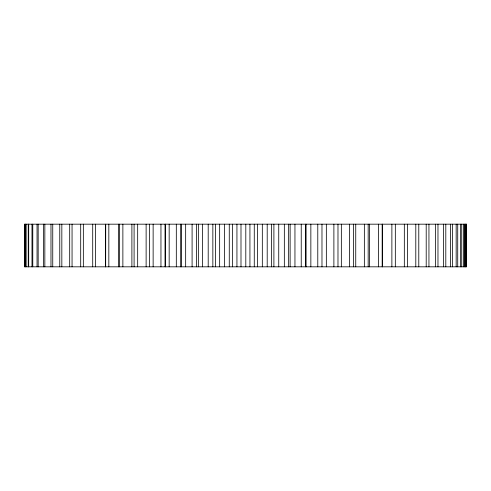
<?xml version="1.0" encoding="UTF-8"?>
<svg xmlns="http://www.w3.org/2000/svg" width="491" height="491" viewBox="0 0 491 491"><rect width="100%" height="100%" fill="white"/><g stroke="black" fill="none" stroke-linecap="round" stroke-linejoin="round"><path stroke-width="0.74" d="M466.223 224.178L466.223 266.822M465.732 224.178L465.732 266.822M465.161 224.178L465.161 266.822M464.406 224.178L464.406 266.822M463.504 224.178L463.504 266.822M461.736 224.178L461.736 266.822M460.497 224.178L460.497 266.822M457.722 224.178L457.722 266.822M456.164 224.178L456.164 266.822M452.401 224.178L452.401 266.822M450.535 224.178L450.535 266.822M445.803 224.178L445.803 266.822M443.631 224.178L443.631 266.822M437.972 224.178L437.972 266.822M435.505 224.178L435.505 266.822M428.944 224.178L428.944 266.822M426.206 224.178L426.206 266.822M418.786 224.178L418.786 266.822M415.797 224.178L415.797 266.822M407.561 224.178L407.561 266.822M404.326 224.178L404.326 266.822M395.329 224.178L395.329 266.822M391.879 224.178L391.879 266.822M382.415 224.178L382.415 266.822M382.17 224.178L382.17 266.822M378.524 224.178L378.524 266.822M369.465 224.178L369.465 266.822M368.17 224.178L368.17 266.822M364.353 224.178L364.353 266.822M355.742 224.178L355.742 266.822M353.41 224.178L353.41 266.822M349.439 224.178L349.439 266.822M341.343 224.178L341.343 266.822M337.98 224.178L337.98 266.822M333.886 224.178L333.886 266.822M326.343 224.178L326.343 266.822M321.979 224.178L321.979 266.822M317.781 224.178L317.781 266.822M310.852 224.178L310.852 266.822M306.083 224.178L306.083 266.822M305.506 224.178L305.506 266.822M301.235 224.178L301.235 266.822M294.95 224.178L294.95 266.822M290.132 224.178L290.132 266.822M288.659 224.178L288.659 266.822M284.338 224.178L284.338 266.822M278.741 224.178L278.741 266.822M273.898 224.178L273.898 266.822M271.548 224.178L271.548 266.822M267.202 224.178L267.202 266.822M262.323 224.178L262.323 266.822M257.487 224.178L257.487 266.822M254.27 224.178L254.27 266.822M249.931 224.178L249.931 266.822M245.801 224.178L245.801 266.822M240.995 224.178L240.995 266.822M236.938 224.178L236.938 266.822M232.624 224.178L232.624 266.822M229.272 224.178L229.272 266.822M224.534 224.178L224.534 266.822M219.655 224.178L219.655 266.822M215.402 224.178L215.402 266.822M212.849 224.178L212.849 266.822M208.202 224.178L208.202 266.822M202.525 224.178L202.525 266.822M198.358 224.178L198.358 266.822M196.615 224.178L196.615 266.822M192.091 224.178L192.091 266.822M185.659 224.178L185.659 266.822M181.602 224.178L181.602 266.822M180.688 224.178L180.688 266.822M176.312 224.178L176.312 266.822M169.162 224.178L169.162 266.822M165.24 224.178L165.24 266.822M165.154 224.178L165.154 266.822M160.956 224.178L160.956 266.822M153.137 224.178L153.137 266.822M149.368 224.178L149.368 266.822M146.122 224.178L146.122 266.822M137.67 224.178L137.67 266.822M134.092 224.178L134.092 266.822M131.895 224.178L131.895 266.822M122.873 224.178L122.873 266.822M119.497 224.178L119.497 266.822M118.368 224.178L118.368 266.822M108.83 224.178L108.83 266.822M95.622 224.178L95.622 266.822M92.713 224.178L92.713 266.822M83.341 224.178L83.341 266.822M80.696 224.178L80.696 266.822M72.054 224.178L72.054 266.822M69.685 224.178L69.685 266.822M61.835 224.178L61.835 266.822M59.761 224.178L59.761 266.822M52.746 224.178L52.746 266.822M50.978 224.178L50.978 266.822M44.841 224.178L44.841 266.822M43.392 224.178L43.392 266.822M38.175 224.178L38.175 266.822M37.046 224.178L37.046 266.822M32.78 224.178L32.78 266.822M31.989 224.178L31.989 266.822M28.699 224.178L28.699 266.822M28.245 224.178L28.245 266.822M25.949 224.178L25.949 266.822M25.833 224.178L25.833 266.822M24.777 224.178L24.777 266.822M466.45 224.178L24.55 224.178L24.55 266.822L466.45 266.822L466.45 224.178M105.675 266.822L105.675 224.178L105.62 266.822"/></g></svg>
